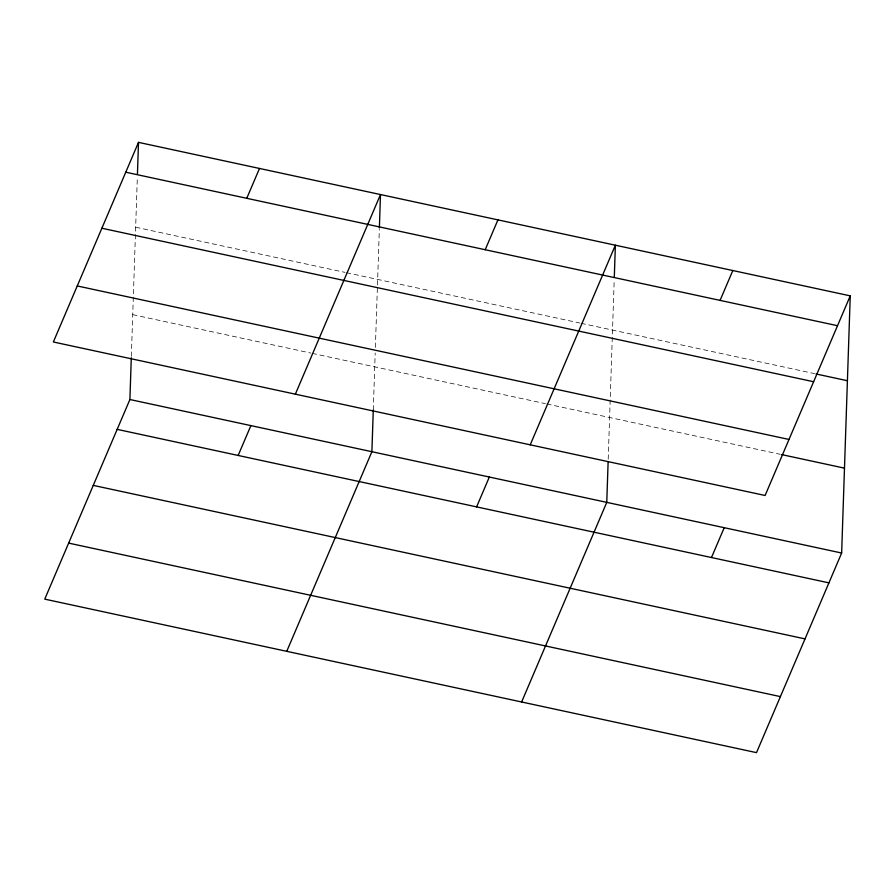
<?xml version="1.0" encoding="UTF-8"?>
<svg xmlns="http://www.w3.org/2000/svg" width="895" height="895" viewBox="0 0 895 895"><rect width="100%" height="100%" fill="white"/><g stroke="black" fill="none" stroke-linecap="round" stroke-linejoin="round"><path stroke-width="0.67" stroke-dasharray="4.47 3.36" d="M131.341 356.389L137.338 177.143M373.282 409.966L375.195 352.966M375.374 347.417L377.421 286.355M377.466 284.968L379.335 229.333M608.208 459.236L614.205 279.99M135.66 227.218L345.022 272.382M346.387 272.673L579.759 323.005M581.124 323.296L814.64 373.651M132.728 314.66L310.833 353.066M312.187 353.357L545.424 403.656M546.789 403.958L780.306 454.313"/><path stroke-width="1.34" d="M850.25 295.865L765.102 495.483L53.353 341.979L138.501 142.361L850.25 295.865L841.647 553.02L756.499 752.639L44.75 599.135L129.898 399.517L131.296 357.776M137.427 174.357L138.501 142.361M373.282 409.966L371.895 451.706L286.747 651.325M379.379 227.945L380.487 194.551L295.35 394.169M608.119 462.021L606.765 502.363L521.628 701.982M614.306 277.204L615.368 245.208L530.22 444.826M246.763 198.298L259.494 168.461M238.159 455.454L250.891 425.606M485.202 249.727L497.933 219.879M476.599 506.883L489.33 477.035M720.083 300.384L732.815 270.536M711.48 557.54L724.212 527.692M125.77 172.209L837.519 325.713M816.005 373.953L847.408 380.722M101.873 228.236L813.622 381.74M77.25 285.952L788.998 439.456M781.671 454.604L844.488 468.152M129.898 399.517L841.647 553.02M117.167 429.365L828.915 582.858M93.27 485.381L805.019 638.885M68.646 543.108L780.406 696.612"/></g></svg>
